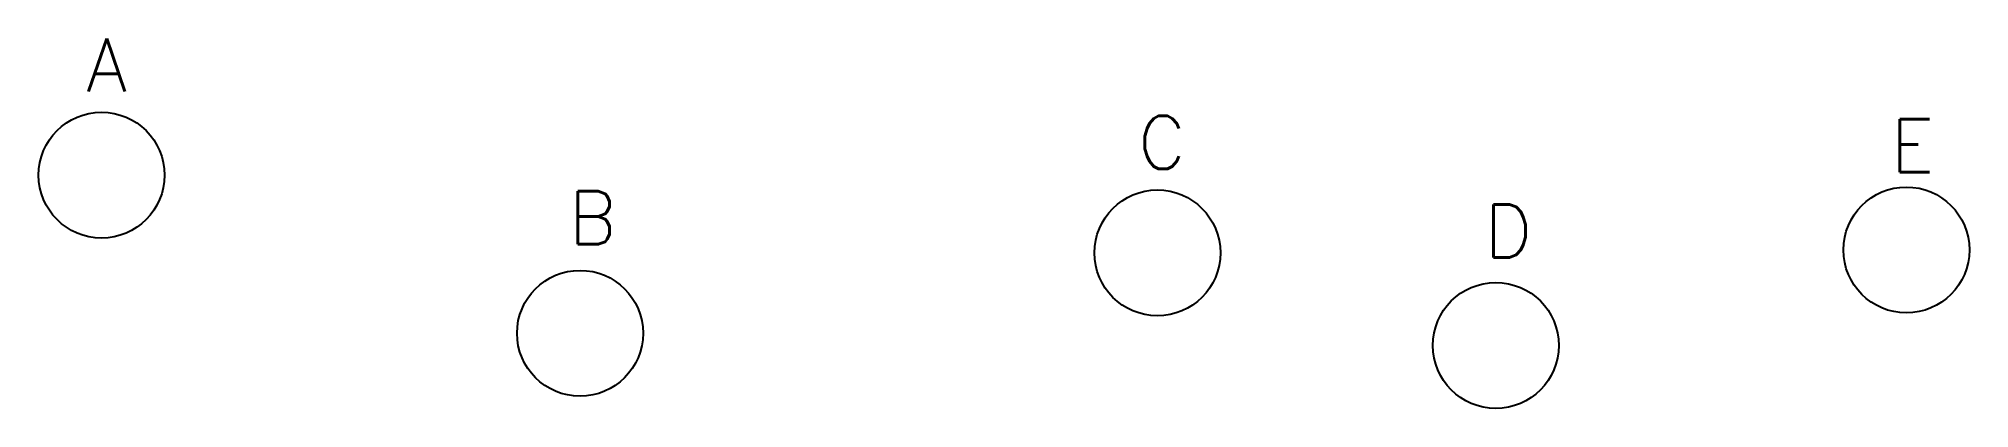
# Model space of a CAD drawing. Header units: metres. Extents: x 4773 to 6229, y 3925 to 4204.
import ezdxf

# ---------------------------------------------------------------- set-up
doc = ezdxf.new("R2010")
doc.units = ezdxf.units.M
doc.header["$LTSCALE"] = 5
doc.layers.add('C-ROAD-LABL', color=92, linetype='Continuous')
doc.styles.get("Standard").update_dxf_attribs({"font": 'simplex.shx'})

msp = doc.modelspace()

# ---------------------------------------------------------------- linework, layer by layer
at = {"layer": 'C-ROAD-LABL'}
for centre in [(4820.9, 4101.4), (6181.9, 4044.9), (5617.1, 4042.7), (5181.7, 3982), (5872.3, 3972.8)]:
    msp.add_circle(centre, 47.5, dxfattribs=at)

# ---------------------------------------------------------------- texts
at = {"layer": 'C-ROAD-LABL', "char_height": 40, "attachment_point": 1}
for s, insert, width in [('A', (4809.4, 4204.5), 36.723), ('C', (5602.5, 4146.1), 34.555), ('E', (6170.1, 4143.6, 0), 31.401), ('\\pt40;B', (5173.1, 4089.2), 30.648), ('D', (5863.7, 4079.3, 0), 31.401)]:
    msp.add_mtext(s, dxfattribs=dict(at, insert=insert, width=width))

doc.saveas('drawing.dxf')
